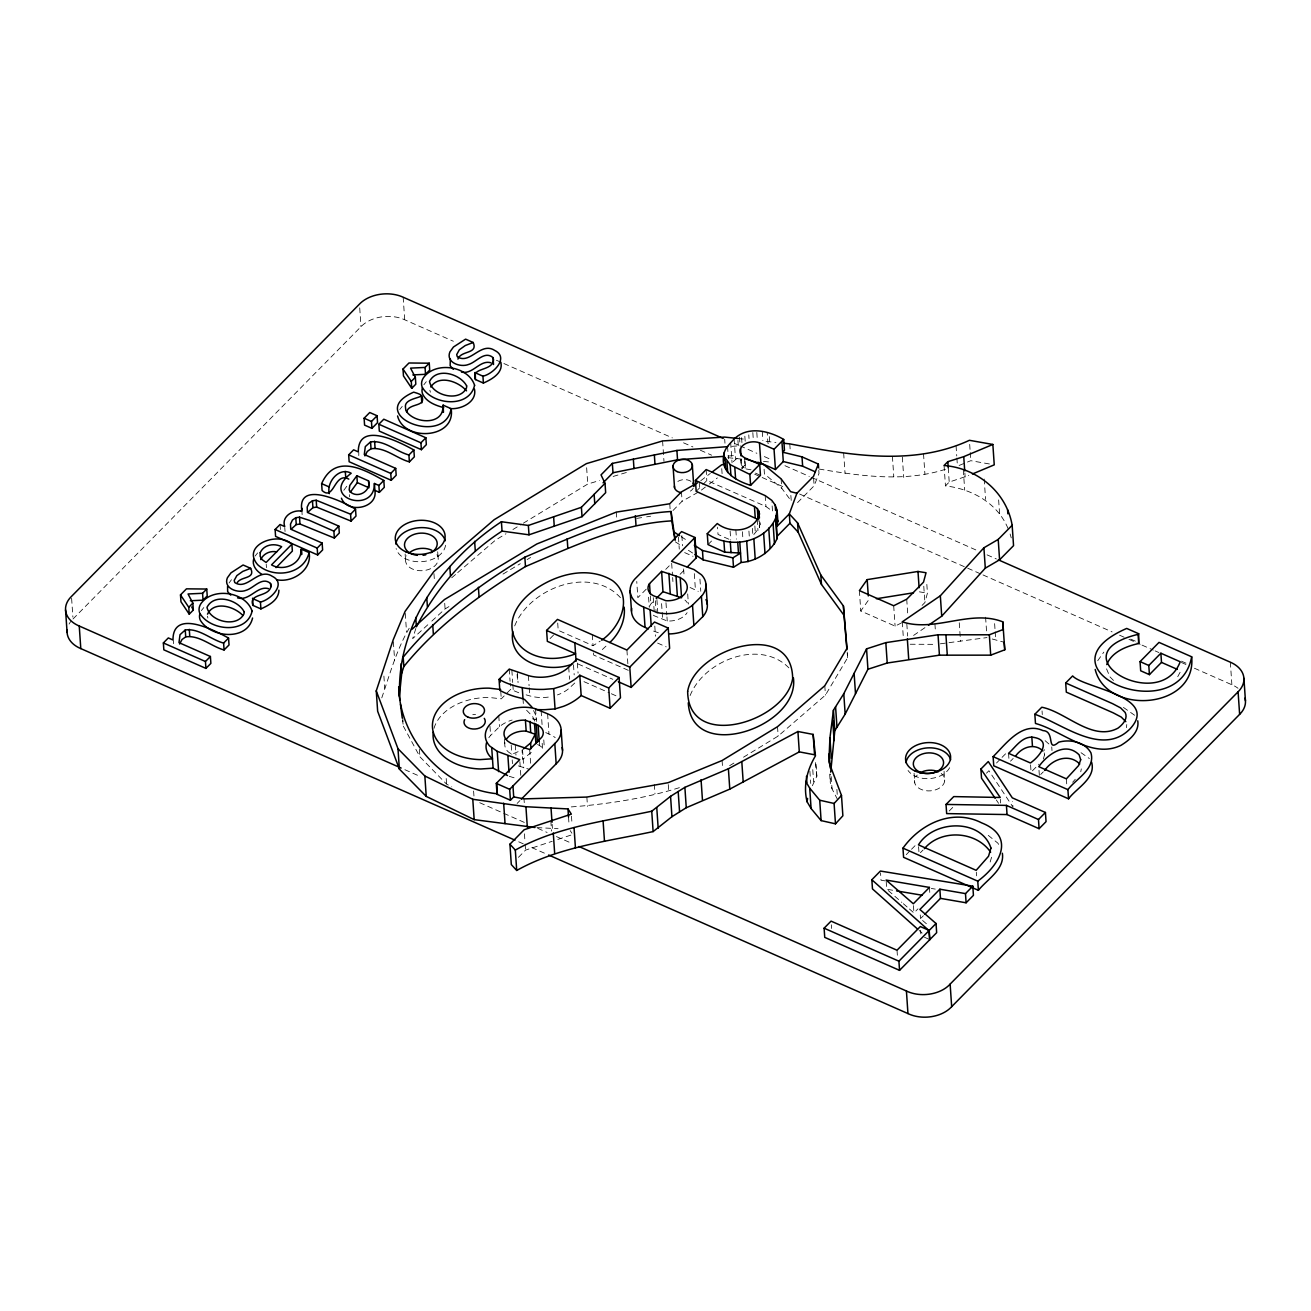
<?xml version="1.0" encoding="UTF-8"?>
<svg xmlns="http://www.w3.org/2000/svg" width="1311" height="1311" viewBox="0 0 1311 1311"><rect width="100%" height="100%" fill="white"/><g stroke="black" fill="none" stroke-linecap="round" stroke-linejoin="round"><path stroke-width="0.75" stroke-dasharray="5 3.75" d="M173.478 643.701L173.494 640.522M358.788 455.589L358.804 452.426M837.582 799.579L832.043 788.861L830.24 782.257L830.6 774.096M1126.444 727.671L1126.772 724.541M991.575 857.247L989.149 865.424M1080.772 771.786L1081.313 768.885M922.092 605.387L924.894 602.552L927.434 593.129L926.598 580.904M1043.31 759.069L1044.523 754.939L1044.146 749.433M381.78 697.862C389.957 673.805 396.889 648.535 410.097 626.756M752.416 528.382L752.907 535.658L759.43 527.579L760.069 521.139M415.849 628.477L412.637 638.67L430.336 622.446M812.378 785.715L816.851 776.21L815.868 761.937M514.699 625.904C529.595 588.115 590.311 564.943 620.447 597.669M751.023 469.813L742.173 468.273A12.946 8.833 -3.9 0 1 748.499 463.242M690.127 695.551C704.171 659.908 761.462 638.047 789.894 668.921M797.547 502.621L814.115 485.807L818.998 473.451L818.621 467.83M1097.7 660.744L1103.813 652.124M1177.737 676.705L1180.834 670.921M743.517 757.201L778.16 736.061L825.438 695.109L847.611 657.745L847.217 652.124M343.81 490.298L347.874 484.791M901.591 622.856L895.085 626.117L860.77 610.992L868.57 600.012M229.048 583.034L231.441 579.741M255.121 556.028L257.628 552.931M201.353 610.582L203.811 607.567M399.724 409.507L402.231 406.426M423.863 384.729L426.304 381.714M1072.644 782.274L1075.282 779.258M73.023 618.972L361 326.668A30.874 21.058 -3.9 0 1 404.706 319.786L453.36 341.253M673.002 510.503L682.097 501.261L698.042 492.297M550.063 638.588L555.503 633.066M696.174 491.363L701.483 485.971M702.811 484.628L706.908 480.465L765.919 506.505L772.507 511.224L771.884 502.146M733.21 461.685L739.043 456.638M434.007 728.359A52.276 35.659 -3.9 0 1 489.757 697.534L501.277 698.845L510.618 689.373L510.208 683.293M646.225 589.18L637.851 597.669L636.753 581.445M665.742 569.367L671.33 563.697M708.022 544.589L713.741 538.788M649.764 606.059A14.65 9.996 -3.9 0 1 650.879 603.945L654.91 599.848M680.081 574.3L685.817 568.482M517.124 803.43L519.91 800.595M518.435 857.345L525.547 850.118L552.226 841.285M1008.028 528.497C997.425 502.949 971.992 489.036 945.46 485.873L949.213 482.071L968.78 475.516M906.245 854.641L910.195 850.61M911.522 849.266L915.488 845.251M949.23 811.001L954.375 805.773M986.446 773.211L988.904 770.721L1012.944 807.035L1012.567 801.529M996.524 763.002L1000.67 758.774M1002.063 757.365L1006.225 753.153M920.404 852.691L923.059 850.003M1010.519 761.15L1013.19 758.446M1032.396 770.835L1038.984 764.149M1040.688 774.49L1043.327 771.818M909.408 908.982L913.947 912.948L917.979 908.851M926.385 923.747L920.502 918.65L923.354 915.75M488.839 737.732A29.629 20.206 -3.9 0 1 490.609 735.455L499.507 726.671A31.038 21.173 -3.9 0 1 512.109 720.034M574.742 683.015L570.088 687.406A32.857 22.402 -3.9 0 1 557.421 694.928M602.339 649.551L606.813 645.34M431.811 621.103L445.084 608.927L451.771 604.912M451.721 577.774L456.228 573.907M457.719 572.612L495.542 540.099L505.98 533.741M531.234 752.416L522.679 759.43L522.04 750.056M700.762 480.711L710.333 473.418M701.401 490.085L707.776 485.217M709.382 484.005L717.346 477.925M913.587 635.425L926.828 626.363M557.716 623.036L558.207 630.312L593.047 645.684L600.258 641.095M729.653 765.673L736.585 761.445M512.945 529.513L521.647 524.22M523.384 523.171L587.754 484.038L599.471 480.531M502.998 574.087L520.254 563.714M527.153 559.568L530.594 557.486M513.519 753.596L520.336 750.761M571.285 806.904C607.304 804.184 645.52 798.35 679.934 787.485M959.111 465.454L965.797 462.734M967.469 462.046L970.812 460.685L992.296 464.487M557.814 839.433L572.727 834.501M613.155 476.45L628.788 471.796M819.113 469.043C861.573 476.155 906.147 482.661 947.869 468.502M636.736 518.386L644.651 517.157M646.634 516.845L650.6 516.223M940.348 643.816L986.986 637.588M731.817 446.346L737.913 445.887M728.375 456.015L736.52 455.409M910.211 644.242L936.316 644.356M536.969 827.602L558.076 828.699M738.388 438.53L746.287 439.349M766.066 441.414L775.948 442.446M727.916 457.67L741.747 459.112M763.494 461.39L771.409 462.209M919.388 591.835L927.434 593.129M885.04 880.877L881.025 880.222L880.533 872.88M931.252 888.448L935.267 889.104M892.627 890.235L886.728 889.219L886.089 880.058M653.337 615.17A14.65 9.996 -3.9 0 0 654.517 615.891L667.233 620.988A18.715 12.766 -3.9 0 0 687.111 612.696M518.435 765.886L529.234 769.328M992.23 638.998L1004.177 642.243M526.104 694.846L529.775 695.895A32.857 22.402 -3.9 0 0 551.767 696.518M658.335 632.754L651.518 630.362M509.291 776.325L516.042 778.373M518.763 692.749L510.618 689.373M734.406 443.38L738.159 445.035M740.027 445.855L756.873 453.295M764.362 456.589L771.835 459.899M784.945 465.684L809.264 476.417M811.148 477.237L977.695 550.735M987.052 554.864L996.409 558.978M755.447 473.124L760.462 475.336M1181.408 661.154L1186.848 663.563M1130.754 639.129L1135.9 641.39M496.41 360.246L502.015 362.721M503.899 363.54L672.33 437.858M683.555 442.823L692.913 446.953M700.385 450.247L711.627 455.196M754.661 474.189L760.282 476.68M762.15 477.499L782.733 486.578M799.579 494.018L981.103 574.103M982.988 574.939L1112.105 631.918M1119.594 635.212L1127.083 638.523M1128.951 639.342L1140.177 644.307M1142.045 645.127L1153.287 650.076M1155.155 650.911L1158.891 652.55M1181.358 662.465L1186.963 664.939M1194.452 668.249L1231.881 684.768A30.972 21.123 -3.9 0 1 1238.026 688.275M728.916 539.247L718.018 534.429L717.527 527.169M684.653 552.603L693.011 556.306M690.078 587.492L698.239 591.376M657.614 643.078L666.185 646.847M628.313 670.331L593.686 655.041L593.293 649.42M578.036 663.972L612.843 679.327M583.969 681.654L609.517 692.929M611.352 693.748L616.825 696.157M924.517 937.283L929.827 939.626M404.87 769.704L419.848 776.309M479.728 802.725L524.646 822.554M537.739 828.323L547.097 832.452M556.454 836.582L571.432 843.186M518.697 841.809L524.318 844.284M531.791 847.578L546.769 854.198M545.753 732.587L548.981 734.078A30.333 20.681 -3.9 0 1 555.208 737.601M1123.412 707.416L1134.605 715.249M403.346 726.163L419.913 756.808L446.576 784.142L451.738 786.846M1081.034 752.711L1089.392 758.545M988.281 835.386L997.851 843.137L999.834 846.464M537.592 744.468L539.526 745.582A14.65 9.996 -3.9 0 1 543.967 749.958M1045.113 740.682L1051.111 745.91M681.212 536.691L687.751 540.919M675.312 541.82L681.851 546.048M688.39 550.292L693.29 553.471M510.7 753.546L508.422 752.022A18.715 12.766 -3.9 0 1 504.948 742.665M790.861 495.411L791.254 501.031L781.749 488.249L764.428 473.959L763.789 464.586M888.235 890.546L901.853 902.394M903.361 903.721L907.9 907.671M919.109 930.417L922.125 933.104M1113.498 680.458L1109.86 676.738L1106.435 668.61M526.596 710.251L532.561 716.412L535.035 721.656M996.311 799.972L998.572 803.315M570.203 830.6L571.891 833.206M533.561 710.546L536.035 715.79L536.297 719.706L535.068 719.346A31.038 21.173 -3.9 0 0 531.348 718.625M429.844 390.268L430.418 392.202M207.335 616.121L207.925 618.055M1010.109 533.987L1011.256 537.871M759.659 521.762L760.314 524.777M1044.195 752.825L1044.523 754.939M402.543 720.181L403.083 724.18M815.376 762.576L816.851 776.21M847.267 653.714L847.611 657.745M284.749 527.612L285.061 531.496M1230.341 662.202L1231.881 684.768M1066.367 778.849L1066.875 786.174M1051.75 746.926L1051.996 750.597M1042.048 710.906L1042.294 714.577M1039 770.327L1039.377 775.817M1030.577 764.821L1030.954 770.327M998.638 499.917L999.621 514.174M1008.552 753.333L1009.06 760.675M994.623 623.643L995.033 629.755M995.18 631.804L995.737 639.948M984.184 479.039L985.577 499.409M1000.342 799.317L1000.604 802.987M985.593 617.202L986.708 633.508M969.698 444.38L970.107 450.492M970.255 452.524L970.812 460.685M964.863 472.96L965.142 477.04M963.306 469.83L964.699 490.199M956.047 445.756L956.751 455.949M956.883 457.998L957.44 466.142M959.259 622.774L960.504 641.128M976.302 872.159L976.548 875.83M948.246 467.798L949.213 482.071M944.067 465.503L945.46 485.873M923.518 453.803L924.91 474.172M934.923 623.97L935.48 632.131M944.051 771.278L944.707 780.897M923.78 586.246L924.894 602.552M902.329 457.047L903.721 477.433M929.433 887.416L929.925 894.757M906.72 599.209L907.835 615.514M906.819 623.856L907.654 636.081M892.414 456.375L893.791 476.762M914.078 773.277L914.734 782.896M918.585 846.693L918.962 852.199M902.263 621.84L903.377 638.146M920.256 914.98L920.502 918.65M920.601 930.22L920.863 933.891M893.692 605.748L895.085 626.117M913.439 905.606L913.947 912.948M897.019 950.229L897.527 957.571M859.393 590.605L860.77 610.992M843.661 453.098L845.054 473.484M836.893 789.386L837.303 795.498M813.607 478.302L814.115 485.807M831.207 776.636L832.043 788.861M824.799 685.735L825.438 695.109M829.683 774.113L830.24 782.257M831.321 924.796L831.567 928.467M812.771 769.623L813.607 781.848M789.779 443.888L790.205 450.001M809.887 771.229L810.722 783.454M781.11 478.876L781.749 488.249M769.36 436.645L769.852 443.921L767.935 443.331L767.197 432.433M762.265 431.581L762.887 440.66M765.182 495.607L765.919 506.505M777.521 726.687L778.16 736.061M756.808 432.433L757.299 439.693M752.825 432.564L753.317 439.824M758.692 516.665L759.43 527.579M757.234 519.615L757.971 530.513M748.778 434.875L749.023 438.513M754.857 525.908L755.349 533.184M744.845 436.235L745.222 441.692M744.943 461.439L745.435 468.699A12.946 8.833 -3.9 0 1 740.781 461.062L741.305 459.555L741.944 468.928M744.632 458.653L745.271 468.027M748.925 531.086L749.433 538.362M741.584 437.595L741.96 443.036M739.47 437.071L739.961 444.347M740.584 459.62L740.83 463.242M737.929 440.414L738.339 446.494M742.419 531.758L742.911 539.034M734.127 439.07L735.504 459.342M730.669 442.577L732.046 462.849M735.864 530.086L736.487 539.182M727.556 446.576L728.392 458.735M724.688 439.119L724.967 443.2M730.112 530.955L730.719 540.034M721.755 468.666L722.132 474.287M706.17 469.567L706.793 480.58M722.082 760.527L722.607 768.033M699.173 481.924L699.681 489.413M699.943 579.101L700.779 591.277M694.306 573.628L695.42 589.852M681.458 491.887L682.097 501.261M687.701 593.932L688.39 604.06M681.867 535.642L682.556 545.786M683.621 568.908L684.178 577.02M678.442 536.953L679.278 549.129M669.757 503.768L670.134 509.389M671.674 563.32L672.51 575.48M672.641 577.512L672.92 581.56M662.596 440.938L663.972 461.308M665.988 602.732L666.807 614.892M666.955 616.924L667.233 620.988M661.58 603.617L662.678 619.841M656.909 599.586L657.876 613.794M668.266 784.568L668.774 792.073M655.336 600.766L656.172 612.942M653.271 597.636L654.238 611.827M654.795 626.084L655.484 636.228M650.322 595.833L650.879 603.945M648.584 597.193L649.273 607.337M654.336 784.404L654.976 793.778M626.92 650.043L627.887 664.235M616.301 512.109L616.678 517.73M586.64 467.732L587.754 484.038M592.293 634.77L593.047 645.684M586.853 797.072L587.492 806.445M577.381 663.022L578.069 673.149M573.497 664.775L574.185 674.903M568.712 667.135L569.531 679.295M571.481 816.163L572.038 824.308M568.532 817.064L569.089 825.225M547.605 713.807L548.981 734.078M552.144 824.34L552.423 828.405M550.833 820.915L551.521 831.108M543.786 739.928L544.344 748.04M541.132 710.824L542.098 725.016M542.18 743.321L542.738 751.432M539.247 741.518L539.526 745.582M535.543 708.792L536.412 721.411M528.399 675.624L529.087 685.768M529.234 687.783L529.775 695.895M529.677 749.515L530.644 763.723M522.991 698.517L523.368 704.138M517.37 672.461L518.058 682.605M522.532 749.63L523.777 767.885M517.091 674.362L517.648 682.474M524.007 798.874L524.269 802.627M519.861 761.642L520.828 775.85M524.449 833.812L524.99 841.973M525.137 844.005L525.547 850.118M511.864 670.314L512.699 682.474M512.83 684.506L513.256 690.586M515.272 744.943L515.96 755.087M509.242 669.102L510.061 681.261M511.208 745.205L511.814 754.3M512.208 759.921L512.454 763.657M504.374 738.732L504.866 746.008M500.769 691.356L501.277 698.845M498.77 715.757L499.507 726.671M489.986 726.36L490.609 735.455M473.599 791.025L473.992 796.646M444.708 603.306L445.084 608.927M437.694 551.751L438.087 557.454M433.957 573.628L434.515 581.789M446.199 778.521L446.576 784.142M403.165 297.22L404.706 319.786M419.405 749.318L419.913 756.808M405.148 554.012L405.673 561.616M405.263 613.384L406.508 631.722M402.706 716.806L403.1 722.427M393.366 641.767L394.627 660.105M359.722 307.872L361 326.668M383.894 676.083L384.729 688.308M301.907 511.208L302.136 514.649M280.062 524.498L280.423 529.66M266.215 564.205L266.444 567.647M71.613 598.308L72.892 617.104M349.529 494.657L349.627 496.82M69.073 624.069A30.677 20.927 -3.9 0 1 70.81 621.447M941.216 773.474A15.142 10.324 -3.9 0 1 940.348 787.469A15.142 10.324 -3.9 0 1 919.929 788.829A15.142 10.324 -3.9 0 1 917.225 775.08M436.973 554.668A16.371 11.16 -3.9 0 1 421.929 570.711A16.371 11.16 -3.9 0 1 406.754 555.831M949.623 767.722A22.549 15.371 -3.9 0 1 929.466 778.587A22.549 15.371 -3.9 0 1 908.048 770.491M445.527 545.245A24.975 17.027 -3.9 0 1 421.798 561.665A24.975 17.027 -3.9 0 1 396.119 548.555M693.224 488.184A9.718 6.637 -3.9 0 1 690.356 491.101M677.853 481.399A9.718 6.637 -3.9 0 1 691.536 481.711M472.779 714.692A10.635 7.26 -3.9 0 1 475.549 714.495M684.965 600.077A18.715 12.766 -3.9 0 1 687.341 602.896"/><path stroke-width="1.5" d="M301.071 549.473C301.809 564.14 283.274 571.858 271.524 564.877L291.894 544.196C277.965 530.742 240.7 545.278 257.71 564.73C273.327 579.036 303.693 574.923 309.085 552.587L301.366 549.178L301.432 554.635M512.748 631.46C507.881 662.973 548.031 673.33 571.727 664.3M624.167 607.124C625.708 620.464 619.3 633.524 609.795 642.537M688.275 702.811C691.634 764.051 800.152 726.818 793.401 677.853M442.889 405.476C444.413 425.862 413.653 424.043 405.82 410.441L405.394 406.312C405.214 396.004 434.4 398.183 413.686 392.153C363.589 414.145 444.593 447.805 451.131 408.688L443.184 405.181L443.364 412.342L443.184 405.181M757.889 462.324A12.946 8.833 -3.9 0 1 760.839 463.094L775.44 469.535L774.047 449.263L759.462 442.807A12.946 8.833 -3.9 0 0 740.797 447.985L740.043 450.148A12.946 8.833 -3.9 0 0 744.697 457.801L759.725 464.422L760.462 475.336L750.613 485.349C737.306 481.17 720.476 472.714 723.672 455.786C723.967 448.968 729.801 443.823 734.127 439.07C747.745 425.583 768.983 430.762 783.716 439.447L784.453 450.361L782.651 452.18L802.004 456.867L818.359 464.078L818.621 467.83M972.418 473.992L994.246 464.848L992.853 444.462L963.749 456.654L947.82 461.685L944.067 465.503C977.17 468.158 1006.487 491.986 1012.158 525.269L998.212 539.427L983.905 547.785L940.331 595.784L902.263 621.84C935.104 632.639 970.402 609.058 1002.8 621.856L1003.357 629.444L989.33 634.786L938.037 634.786L885.826 642.636L866.555 648.863L843.776 693.716L833.435 710.234L829.929 737.962L828.847 761.871L841.482 795.433L842.875 815.803L835.484 823.832L821.112 820.604L811.099 808.51L807.084 801.758C802.987 785.518 807.281 769.754 815.458 755.824L813.148 734.406L797.924 731.505L728.392 768.754L684.883 787.337L670.56 796.318L651.731 811.214C605.485 821.112 557.273 826.602 515.321 850.085L516.714 870.471C558.65 846.972 606.878 841.482 653.124 831.584L671.937 816.704L686.259 807.723L729.785 789.124L799.3 751.875L814.541 754.775L813.148 734.406M830.699 772.13L834.828 730.62L833.435 710.234M399.888 700.189C394.529 627.461 442.839 560.289 501.408 521.729L528.366 525.449L581.396 507.291L605.026 483.3L601.028 474.893L612.352 463.389L676.902 450.443L727.736 446.641M399.347 696.207L401.756 673.1L401.117 663.727M253.646 559.174C251.876 565.516 256.645 571.268 261.823 574.251M252.564 618.022C247.189 641.44 210.137 637.834 200.108 619.824A20.484 13.979 -3.9 0 1 199.911 613.63M278.915 590.179C278.866 600.028 268.706 605.403 260.905 608.91L252.957 605.403C248.041 592.572 269.919 597.701 271.066 585.64L270.541 583.477C262.036 576.152 253.924 588.115 245.944 590.343C238.012 593.539 223.099 588.492 227.377 577.807L230.965 572.858L243.092 564.992L250.663 568.335C255.743 579.101 241.47 576.168 237.324 582.477M807.084 801.758L807.592 798.383M227.573 586.263L227.639 591.589L230.785 595.161M450.345 358.821L450.148 365.736L453.278 369.309M694.928 554.537L703.089 559.83L733.505 567.253L741.174 562.452C755.923 561.485 770.671 552.21 776.997 538.772L775.62 518.484L777.112 510.389L775.211 505.03L771.753 500.327L765.182 495.607L706.17 469.567L695.436 480.449L696.174 491.363L758.119 519.5L757.365 508.586L754.448 506.488L695.436 480.449M777.112 510.389L777.849 521.286L776.899 526.498L789.304 513.896L796.908 493.247L813.475 476.434L818.359 464.078M776.997 538.772L776.145 515.584M301.317 511.257L302.153 508.389M1138.702 633.737L1138.112 634.344C1054.159 654.599 1159.94 715.036 1180.211 661.76L1160.874 653.222L1161.497 662.399L1149.419 674.641L1140.685 670.79L1140.062 661.613L1159.006 642.39L1191.666 656.795C1177.999 730.211 1031.937 669.642 1126.706 628.428L1138.702 633.737L1138.735 643.504C1126.296 646.257 1111.794 651.895 1106.763 664.579M535.035 827.503L474.172 819.637L426.239 796.4L399.38 769.082L377.65 711.25L376.257 690.864L393.234 639.735L405.115 611.352L433.826 571.596L494.165 519.713L586.361 463.652L662.596 440.938L724.557 437.087L738.388 438.53M401.756 673.1L403.837 666.545L403.198 657.172C436.579 616.006 479.924 584.64 524.842 557.175C571.776 537.248 619.464 514.404 671.085 511.503L675.181 539.935M179.607 644.012L182 639.522L185.72 636.867C199.518 634.868 211.333 646.536 224.083 649.961L229.032 644.946L228.556 638.064C216.676 631.574 172.757 607.681 172.986 639.997L168.316 637.933L163.367 642.947L163.842 649.83L205.925 668.397L210.874 663.382L210.399 656.5L178.984 642.636L180 634.704L185.244 629.985C199.043 627.985 210.858 639.67 223.607 643.078L224.083 649.961M364.917 455.9L367.309 451.426L371.029 448.772C384.828 446.772 396.643 458.44 409.393 461.865L414.342 456.834L413.866 449.968C401.985 443.479 358.067 419.586 358.296 451.885L353.626 449.82L348.677 454.851L349.152 461.734L391.235 480.301L396.184 475.27L395.709 468.388L364.294 454.524L365.31 446.592L370.554 441.889C384.352 439.89 396.168 451.558 408.917 454.983L409.393 461.865M757.365 508.586L759.561 513.879C754.579 532.102 730.637 534.101 717.281 523.531L707.268 533.675C728.998 549.194 763.838 543.541 775.62 518.484M834.828 730.62L845.169 714.102L867.931 669.249L866.555 648.863M523.466 748.892L530.594 743.042L535.249 734.258L526.17 731.112A18.715 12.766 -3.9 0 0 506.275 739.404M605.026 483.3L605.666 492.674L582.035 516.665L529.005 534.822L502.047 531.102C465.651 554.651 436.235 588.328 416.39 626.773L415.751 617.399M348.808 479.121C334.141 471.354 334.207 501.654 322.096 490.494L321.637 483.628C334.813 453.655 362.737 468.601 383.812 480.465L384.287 487.348L379.354 492.346L374.88 490.363L374.405 483.48L378.895 485.463L379.354 492.346M406.672 411.867C408.95 402.559 426.927 407.524 421.634 395.66M207.482 614.171C214.43 600.258 234.374 606.583 242.863 615.433M430.795 387.007C438.906 374.241 458.555 381.517 466.519 390.842M350.234 492.33L357.329 482.628L356.854 475.746L368.538 480.891L368.997 487.774L357.329 482.628M260.676 559.584C263.445 553.603 270.328 550.473 276.719 551.882M291.616 528.775L296.253 524.58L299.973 524.039L334.354 538.034L339.303 533.003L338.828 526.121L307.429 512.421L307.184 507.046L309.117 503.129L312.46 500.769L316.197 500.228L350.578 514.207L351.037 521.09L316.656 507.111L312.936 507.652L308.347 511.765M867.177 579.626L859.393 590.605L893.692 605.748L906.72 599.209L923.501 582.166L926.041 572.743L917.995 571.465L867.177 579.626L868.292 595.931M457.932 359.083C460.898 350.266 478.384 354.249 473.173 342.482L465.602 339.139L453.459 347.005L449.886 351.954C445.593 362.639 460.522 367.686 468.453 364.491C476.434 362.262 484.529 350.316 493.051 357.624L493.559 359.788C492.428 371.865 470.551 366.719 475.451 379.551L483.398 383.058C491.51 379.534 503.621 372.816 500.786 362.197M356.854 475.746L349.775 485.463L349.168 489.937L350.332 491.871C357.919 498.852 371.292 490.97 368.538 480.891M403.837 666.545C437.219 625.38 480.563 594.014 525.482 566.549C572.415 546.621 620.103 523.777 671.724 520.877L674.985 539.919M928.483 625.232L941.724 616.17L985.298 568.155L999.588 559.813L1013.55 545.655L1012.158 525.269M835.484 823.832L834.091 803.463L841.482 795.433M206.745 589.032L202.566 593.293L188.047 593.981L192.848 603.142L193.323 610.025L189.243 614.171L180.967 601.782L180.492 594.899L186.473 588.836L206.745 589.032L207.22 595.915L203.041 600.159L190.341 600.766M429.254 363.196L425.059 367.441L410.556 368.129L415.358 377.289L415.816 384.172L411.752 388.318L403.46 375.929L403.001 369.046L408.966 362.983L429.254 363.196L429.713 370.063L425.534 374.323L412.834 374.913M364.114 418.225L369.735 412.506L377.093 415.751L377.552 422.634L371.931 428.353L364.573 425.108L364.114 418.225L371.455 421.47L371.931 428.353M371.455 421.47L377.093 415.751M189.243 614.171L188.768 607.288L192.848 603.142M411.752 388.318L411.277 381.435L415.358 377.289M334.354 538.034L333.879 531.152L309.543 520.418L299.498 517.173L295.778 517.714L292.435 520.057L290.501 524.121L290.731 529.202L322.145 543.065L322.621 549.948L317.672 554.963L275.589 536.396L275.113 529.513L280.062 524.498L284.733 526.563C281.193 516.387 293.107 509.373 301.907 511.208C296.368 478.433 345.629 502.965 355.527 509.192L355.986 516.075L351.037 521.09M378.846 424.24L383.795 419.209L425.878 437.776L426.337 444.658L421.388 449.689L379.305 431.106L378.846 424.24L420.929 442.807L421.388 449.689M329.29 493.673C326.21 482.202 339.254 466.47 351.201 473.255C318.344 497.918 374.93 515.026 374.405 483.48M250.663 568.335L242.797 571.383L236.849 575.611L234.194 580.445L234.767 582.543C247.353 591.015 258.251 567.221 272.098 576.201C287.175 583.461 270.689 599.897 260.43 602.028L252.482 598.521M473.173 342.482L465.29 345.53L459.358 349.758L456.687 354.593L457.277 356.69C469.846 365.163 480.744 341.368 494.591 350.365C509.684 357.624 493.198 374.045 482.94 376.175L474.992 372.668M276.064 567.63L292.369 551.079L291.894 544.196M252.957 605.403L252.744 598.258M475.451 379.551L475.254 372.406M205.925 668.397L205.45 661.514L210.399 656.5M223.607 643.078L228.556 638.064M317.672 554.963L317.196 548.08L322.145 543.065M333.879 531.152L338.828 526.121M350.578 514.207L355.527 509.192M378.895 485.463L383.812 480.465M391.235 480.301L390.76 473.418L395.709 468.388M408.917 454.983L413.866 449.968M420.929 442.807L425.878 437.776M603.076 482.825L612.991 472.747L677.541 459.8L724.311 456.31M601.7 640.178C620.218 627.69 634.114 596.947 612.565 580.658C587.951 565.385 555.815 574.284 533.856 590.327C485.201 627.019 525.777 673.313 575.578 653.796L547.342 641.341L546.605 630.427L557.47 619.398L626.92 650.043L654.517 622.037L668.233 628.084L669.626 648.371L631.148 687.406L618.333 681.753M531.922 707.055L524.58 699.468L520.729 698.075A69.729 47.557 -3.9 0 1 499.819 690.323L499.065 679.409L509.242 669.102L528.399 675.624A32.857 22.402 -3.9 0 0 568.712 667.135L577.102 658.958L619.087 677.492L620.48 697.763L610.107 708.301L581.166 695.535A51.473 35.102 -3.9 0 1 563.566 706.301L555.061 708.907L545.294 709.661A69.729 47.557 -3.9 0 1 535.543 709.48M774.047 449.263L783.716 439.447M750.613 485.349L749.859 474.435L759.725 464.422M649.502 583.657L661.596 571.383L680.18 577.528L683.588 579.79A18.715 12.766 -3.9 0 1 684.621 593.932A18.715 12.766 -3.9 0 1 665.841 600.7L653.124 595.604A14.65 9.996 -3.9 0 1 649.502 583.657L650.19 593.801M648.289 628.87L645.045 627.379L643.668 607.108A30.333 20.681 -3.9 0 1 636.474 577.397L681.589 531.594L694.977 537.494L671.543 561.288L694.027 569.564L701.5 574.824A29.629 20.206 -3.9 0 1 701.401 596.358L702.778 616.645L693.88 625.429A31.038 21.173 -3.9 0 1 669.79 633.918M775.44 469.535L783.29 461.554L781.913 441.283M656.254 598.488L662.973 591.671L661.596 571.383M687.243 567.024L696.354 557.781L694.977 537.494M512.962 785.977L513.699 796.891L510.421 800.218L497.033 794.319L496.295 783.404L519.73 759.626L497.23 751.334L489.773 746.074A29.629 20.206 -3.9 0 1 489.872 724.541L498.77 715.757A31.038 21.173 -3.9 0 1 534.314 708.432L547.605 713.807A30.333 20.681 -3.9 0 1 554.799 743.517L556.175 763.789L521.319 799.186M497.033 794.319L496.82 782.88M610.107 708.301L608.714 688.013L619.087 677.492M631.148 687.406L629.772 667.135L668.233 628.084M510.421 800.218L509.668 789.32L554.799 743.517M777.538 535.871L789.943 523.269L789.304 513.896L797.563 522.843L820.833 575.054L843.415 605.993L846.972 648.371L824.799 685.735L777.521 726.687L722.082 760.527L668.135 782.7L586.853 797.072L524.007 798.874L513.699 796.891M516.714 870.471L511.306 864.572L509.93 844.202L524.171 829.732L571.334 814.131L567.974 808.92L525.924 806.724L472.779 799.268L424.846 776.014L397.987 748.712L376.257 690.864M917.602 929.089L872.47 888.907L871.848 879.747L880.402 871.045L972.811 886.17L965.486 893.61L939.856 889.202L919.88 909.473L936.038 923.501L936.66 932.678L899.543 970.353L824.734 937.365L824.111 928.188L831.059 921.125L897.019 950.229L920.355 926.549L929.204 930.449L929.827 939.626M902.968 848.151C920.42 823.652 952.851 808.15 981.644 822.866C1015.91 836.418 1000.162 864.768 977.76 881.156L978.383 890.316L903.59 857.312L902.968 848.151L977.76 881.156M946.034 804.446L953.752 796.596L1000.227 797.481L980.907 769.033L988.281 761.56L1012.321 797.858L1045.424 812.476L1046.047 821.653L1039.099 828.699L1007.045 814.557L946.657 813.607L946.034 804.446L1006.422 805.38L1038.476 819.522L1039.099 828.699M993.115 756.644C1005.93 744.025 1022.056 721.05 1042.982 730.604C1055.601 731.046 1046.08 753.055 1058.714 742.19C1070.022 738.962 1084.885 741.911 1090.932 752.842C1095.701 769.131 1075.872 778.832 1067.908 789.648L1068.547 798.809L993.738 765.804L993.115 756.644L1067.908 789.648M1034.838 714.282L1041.786 707.235C1065.909 711.824 1092.227 741.96 1117.988 728.146C1122.609 724.672 1128.279 718.674 1125.182 712.496L1120.626 707.907L1112.613 703.679L1065.696 682.982L1072.644 675.919C1083.279 688.128 1160.481 696.108 1130.082 728.818C1102.289 757.152 1062.271 723.59 1034.838 714.282L1035.477 723.459C1062.336 730.801 1091.326 759.446 1120.938 745.369C1129.345 740.207 1139.636 731.866 1137.751 720.804M1044.638 770.475C1052.34 759.135 1069.039 753.071 1079.74 764.002M1149.419 674.641L1148.797 665.48L1160.874 653.222M924.779 914.308L940.479 898.379L939.856 889.202M899.543 970.353L898.92 961.192L936.038 923.501M1038.476 819.522L1045.424 812.476M940.479 898.379L966.109 902.787L973.434 895.347L972.811 886.17M978.383 890.316C987.134 879.32 1004.849 869.422 1002.374 853.248M1068.547 798.809C1076.495 788.009 1096.324 778.308 1091.571 762.019M578.921 846.496L906.425 991.001A30.104 20.534 -3.9 0 0 950.131 984.102L1238.092 691.798A30.972 21.123 -3.9 0 0 1230.341 662.202L998.277 559.813M548.637 855.018L907.949 1013.567A30.104 20.534 -3.9 0 0 951.671 1006.668L1239.632 714.364A30.972 21.123 -3.9 0 0 1245.008 698.107M643.668 607.108L656.942 612.466A31.038 21.173 -3.9 0 0 692.503 605.141L701.401 596.358M1015.845 755.742C1022.039 747.073 1034.526 742.78 1042.95 750.974M411.998 629.296L444.445 599.569L536.855 543.967L616.301 512.109L669.757 503.768L681.458 491.887L697.403 482.923M924.386 848.659C941.134 828.732 976.334 831.076 990.641 852.232M711.922 472.206L721.509 464.913L724.524 464.094M694.289 545.163L702.45 550.473L732.865 557.88L740.535 553.078L724.655 552.177L708.022 544.589L707.268 533.675M867.931 669.249L887.219 663.022L939.43 655.172L990.706 655.156L1004.75 649.814L1002.8 621.856M499.065 679.409A69.729 47.557 -3.9 0 0 519.992 687.177L524.613 688.078A69.729 47.557 -3.9 0 0 543.918 689.389L553.668 688.619L562.173 686.03A51.473 35.102 -3.9 0 0 579.79 675.247L608.714 688.013M876.387 598.75L913.521 592.785M1031.839 737.126C1021.482 737.175 1015.501 747.139 1008.552 753.333L1030.462 763.002C1040.573 755.66 1052.815 739.355 1031.839 737.126L1032.462 746.303M507.521 775.538L493.116 768.164L480.776 768.983A52.276 35.659 -3.9 0 1 433.253 732.079M450.312 408.59C461.177 409.622 477.27 401.903 474.467 389.088M461.488 372.095C472.894 374.766 479.99 359.427 490.986 362.803M237.52 597.849C249.582 601.503 257.071 585.378 268.493 588.655M276.687 579.741C292.402 583.067 312.444 569.892 309.085 552.587M783.847 443.265L789.779 443.888C848.823 454.868 912.603 466.65 969.419 440.299L992.853 444.462M500.638 689.488L489.118 688.16A52.276 35.659 -3.9 0 0 432.614 722.705A52.276 35.659 -3.9 0 0 480.137 759.61L492.477 758.79L490.511 756.988A29.629 20.206 -3.9 0 1 486.561 742.6M896.56 890.89L922.174 895.249M497.557 793.778C444.56 788.976 399.642 739.814 398.708 686.833M805.691 781.372L809.706 788.14L819.719 800.218L834.091 803.463M783.29 461.554L802.643 466.224L815.36 471.845M443.774 407.623C435.694 405.476 426.386 402.067 422.601 393.972A20.484 13.979 -3.9 0 1 422.421 387.777M796.908 493.247L790.615 491.674L781.11 478.876L763.789 464.586L744.632 458.653M525.416 720.198L538.133 725.311A14.65 9.996 -3.9 0 1 541.771 737.241L529.677 749.515L511.077 743.386L507.685 741.108A18.715 12.766 -3.9 0 1 506.652 726.966A18.715 12.766 -3.9 0 1 525.416 720.198L526.17 731.112M662.973 591.671L681.573 597.8L680.18 577.528M723.18 438.431L403.165 297.22A30.874 21.058 -3.9 0 0 359.46 304.119L71.482 596.423A30.677 20.927 -3.9 0 0 79.25 626.019L80.79 648.584L514.961 840.154M723.672 455.786L730.178 464.684L749.859 474.435M1161.497 662.399L1177.327 669.38M1140.062 661.613L1148.797 665.48M348.677 454.851L390.76 473.418M321.637 483.628L328.832 486.791M546.605 630.427L629.772 667.135M275.113 529.513L317.196 548.08M496.295 783.404L509.668 789.32M824.111 928.188L898.92 961.192M163.367 642.947L205.45 661.514M79.25 626.019L401.133 768.049M674.673 532.446L679.573 535.625M871.848 879.747L929.024 930.63L929.646 939.79M1125.805 721.673L1121.249 717.068L1113.236 712.856L1066.318 692.142L1065.696 682.982M789.943 523.269L798.202 532.217L821.473 584.427L844.055 615.367L846.939 649.682M509.93 844.202L515.321 850.085M995.164 798.284L981.529 778.21L980.907 769.033M403.001 369.046L411.277 381.435M180.492 594.899L188.768 607.288M191.717 606.96L193.323 610.025M341.434 498.213C347.284 514.01 378.207 508.471 374.88 490.363M776.587 517.73L777.849 521.286M397.577 415.948C403.87 441.922 456.162 438.972 451.131 408.688M1095.193 669.446C1106.599 715.986 1196.894 709.284 1191.666 656.795M400.412 704.187L402.28 718.182M1004.177 642.243L1004.75 649.814M1243.91 678.328L1245.45 700.893M1238.092 691.798L1239.632 714.364M1138.112 634.344L1138.735 643.504M1007.585 509.717L1007.848 513.797M998.212 539.427L999.588 559.813M1006.422 805.38L1007.045 814.557M983.905 547.785L985.298 568.155M989.33 634.786L990.706 655.156M963.749 456.654L964.716 470.928M947.82 461.685L948.246 467.798M965.486 893.61L966.109 902.787M945.919 634.786L947.296 655.172M940.331 595.784L941.724 616.17M938.037 634.786L939.43 655.172M950.131 984.102L951.671 1006.668M917.995 571.465L919.109 587.77M907.343 638.981L908.72 659.351M885.826 642.636L887.219 663.022M906.425 991.001L907.949 1013.567M854.117 673.362L855.509 693.732M843.415 605.993L844.055 615.367M843.776 693.716L845.169 714.102M835.582 706.793L836.975 727.179M832.714 720.247L834.107 740.617M820.833 575.054L821.473 584.427M829.929 737.962L831.305 758.348M829.224 753.71L830.191 767.984M802.004 456.867L802.643 466.224M819.719 800.218L821.112 820.604M797.563 522.843L798.202 532.217M809.706 788.14L811.099 808.51M806.462 776.309L806.871 782.421M797.924 731.505L799.3 751.875M775.211 505.03L775.571 510.487M773.097 523.663L774.473 543.934M768.738 528.087L770.114 548.375M759.462 442.807L760.839 463.094M763.625 533.282L765.001 553.553M758.922 510.848L759.413 518.124M754.448 506.488L755.202 517.403M753.841 538.706L755.218 558.994M740.568 448.641L741.059 455.917M746.713 541.443L748.089 561.714M734.832 467.798L735.586 478.712M739.797 542.164L741.174 562.452M737.749 542.393L738.503 553.291M730.178 464.684L730.932 475.598M726.933 461.636L727.687 472.534M732.865 557.88L733.505 567.253M724.999 458.145L725.737 469.043M730.293 541.787L731.03 552.685M723.787 453.18L724.278 460.456M741.797 761.56L743.19 781.946M723.918 541.263L724.655 552.177M728.392 768.754L729.785 789.124M705.941 584.182L707.317 604.469M702.45 550.473L703.089 559.83M692.274 464.471L693.781 486.463A9.718 6.637 -3.9 0 0 692.896 483.12M694.453 538.034L695.83 558.306M692.503 605.141L693.88 625.429M701.057 779.635L702.45 800.021M676.902 450.443L677.541 459.8M673.035 465.749L674.542 487.758M676.001 575.955L677.377 596.243M671.085 511.503L671.724 520.877M684.883 787.337L686.259 807.723M668.872 573.3L670.249 593.572M678.18 791.533L679.573 811.919M654.353 454.966L654.992 464.323M670.56 796.318L671.937 816.704M650.141 610.09L651.256 626.314M633.344 459.178L633.983 468.535M656.778 807.822L658.171 828.208M635.343 515.649L635.982 525.023M651.731 811.214L653.124 831.584M630.116 590.851L631.492 611.139M612.352 463.389L612.991 472.747M594.129 494.362L594.768 503.735M603.093 820.915L604.486 841.285M581.396 507.291L582.035 516.665M579.79 675.247L581.166 695.535M574.824 642.882L576.086 661.301M567.171 538.723L567.81 548.096M553.619 516.796L554.258 526.17M574.038 827.569L575.431 847.938M567.974 808.92L568.532 817.064M561.157 730.047L562.534 750.334M553.668 688.619L555.061 708.907M553.275 832.977L554.668 853.346M551.03 808.035L552.013 822.292M528.366 525.449L529.005 534.822M538.133 725.311L539.247 741.518M524.842 557.175L525.482 566.549M536.215 724.196L537.444 742.436M534.495 723.344L535.888 743.616M529.972 721.345L530.709 732.243M530.594 743.042L530.971 748.663M522.253 687.62L522.991 698.517M525.924 806.724L527.317 827.094M493.051 357.624L493.526 364.507M501.408 521.729L502.047 531.102M482.94 376.175L483.398 383.058M507.914 756.054L509.029 772.277M499.901 678.574L500.146 682.212M503.653 803.233L505.046 823.619M497.23 751.334L498.622 771.622M491.723 747.876L493.116 768.164M478.4 587.295L479.039 596.669M474.631 541.312L475.27 550.686M472.779 799.268L474.172 819.637M449.804 566.516L450.443 575.89M425.059 367.441L425.534 374.323M421.339 395.955L421.814 402.838M432.712 624.642L433.351 634.016M426.763 597.455L427.402 606.813M424.846 776.014L426.239 796.4M397.987 748.712L399.38 769.082M374.602 441.217L375.061 448.1M370.554 441.889L371.029 448.772M345.301 471.419L345.776 478.286M316.197 500.228L316.656 507.111M312.46 500.769L312.936 507.652M299.498 517.173L299.973 524.039M301.366 549.178L301.71 554.34M295.778 517.714L296.253 524.58M270.541 583.477L270.787 586.918M260.43 602.028L260.905 608.91M202.566 593.293L203.041 600.159M189.276 629.313L189.751 636.196M185.244 629.985L185.72 636.867M65.55 609.91L67.09 632.459M80.79 648.584A30.677 20.927 -3.9 0 1 67.205 629.641M919.896 772.982A15.142 10.324 -3.9 0 1 938.299 771.753M408.868 553.226A16.371 11.16 -3.9 0 1 431.794 550.276M906.016 762.723A22.549 15.371 -3.9 0 1 927.451 747.893A22.549 15.371 -3.9 0 1 950.622 759.741M395.84 544.114A24.975 17.027 -3.9 0 1 419.569 527.694A24.975 17.027 -3.9 0 1 445.232 540.804M417.357 555.356A16.371 11.16 -3.9 0 1 406.099 540.017A16.371 11.16 -3.9 0 1 431.139 535.249A16.371 11.16 -3.9 0 1 430.844 552.8M425.813 554.782A16.371 11.16 -3.9 0 1 423.027 555.307M562.14 747.516A30.333 20.681 -3.9 0 1 556.175 763.789M645.045 627.379A30.333 20.681 -3.9 0 1 631.673 608.288M705.973 599.569A29.629 20.206 -3.9 0 1 702.778 616.645M680.786 492.608A9.718 6.637 -3.9 0 1 674.428 486.037M484.267 718.346A10.635 7.26 -3.9 0 1 475.106 729.014A10.635 7.26 -3.9 0 1 464.635 719.657M687.652 691.438C688.341 751.711 785.912 721.64 792.663 678.524C791.975 618.251 694.42 648.306 687.652 691.438M260.201 552.701L260.152 556.339L262.151 559.666L266.1 562.485L281.652 546.703C274.228 542.934 263.839 544.507 260.201 552.701M244.141 611.762L244.026 613.712C236.947 628.543 209.465 621.234 207.007 607.288C214.43 592.638 238.012 599.881 244.141 611.762M466.65 385.909L466.536 387.859C459.456 402.69 431.958 395.381 429.516 381.435C436.94 366.785 460.522 374.045 466.65 385.909M252.089 611.139C246.73 634.557 209.662 630.952 199.633 612.942A20.484 13.979 -3.9 0 1 200.878 603.699C212.857 586.623 245.878 591.851 252.089 611.139M474.598 385.287C469.223 408.704 432.171 405.099 422.142 387.089A20.484 13.979 -3.9 0 1 423.387 377.847C435.367 360.771 468.371 365.998 474.598 385.287M990.952 848.086L988.527 856.263L976.171 870.324L918.454 844.858C933.874 819.637 981.415 818.441 990.952 848.086M1080.69 759.708L1078.609 765.542L1066.367 778.849L1038.754 766.656C1047.538 754.317 1065.45 741.174 1079.117 754.825L1080.69 759.708M929.433 887.416L913.325 903.771L886.089 880.058L929.433 887.416M915.193 771.081A22.549 15.371 -3.9 0 0 950.541 758.495A22.549 15.371 -3.9 0 0 918.552 744.386A22.549 15.371 -3.9 0 0 915.193 771.081M405.902 551.833A24.975 17.027 -3.9 0 0 445.019 537.903A24.975 17.027 -3.9 0 0 409.622 522.286A24.975 17.027 -3.9 0 0 405.902 551.833M919.781 772.032A15.142 10.324 -3.9 0 0 943.527 763.576A15.142 10.324 -3.9 0 0 922.043 754.104A15.142 10.324 -3.9 0 0 919.781 772.032M677.148 471.616A9.718 6.637 -3.9 0 0 692.388 466.192A9.718 6.637 -3.9 0 0 678.606 460.112A9.718 6.637 -3.9 0 0 677.148 471.616M467.798 717.051A10.635 7.26 -3.9 0 0 484.48 711.103A10.635 7.26 -3.9 0 0 469.387 704.449A10.635 7.26 -3.9 0 0 467.798 717.051"/></g></svg>
